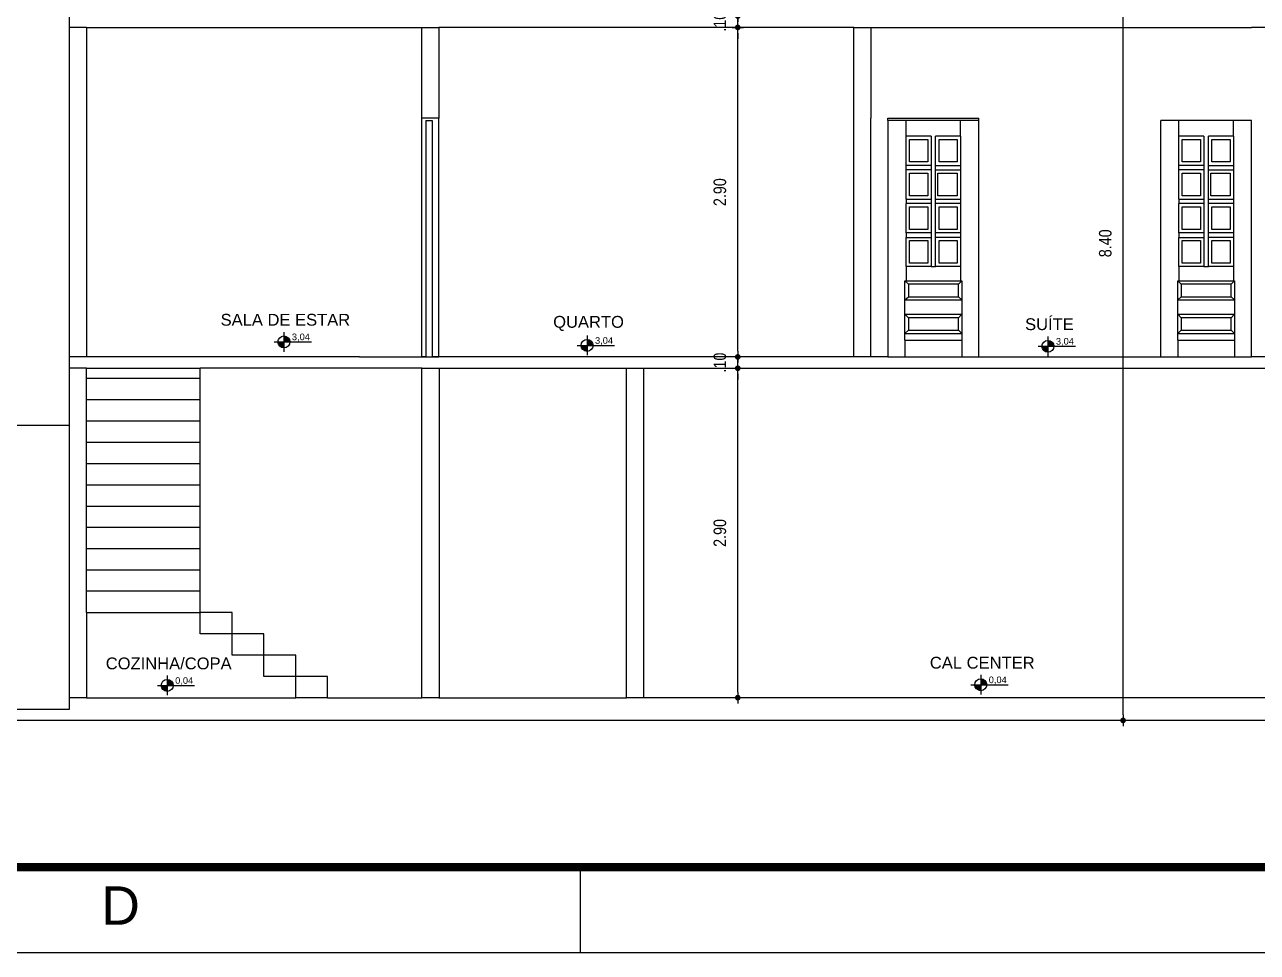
# Model space of a CAD drawing. Header units: millimetres. Extents: x 3212 to 6878, y 1640 to 3386.
# Drawn here: x 3304.66 to 3315.5, y 1640.21 to 1648.38 of the extents above; entities that cross this region are included whole.
import ezdxf
from ezdxf.enums import TextEntityAlignment as Align

# ---------------------------------------------------------------- set-up
doc = ezdxf.new("R2010")
doc.units = ezdxf.units.MM
doc.header["$LTSCALE"] = 0.8
for name, color, linetype in [('A-PEN-B', 5, 'Continuous'), ('A-PEN-C', 4, 'Continuous'), ('A-PEN-W', 7, 'Continuous'), ('A-PEN-Y', 2, 'Continuous'), ('COTA', 2, 'Continuous'), ('NIVEIS', 1, 'Continuous'), ('SectionCutEdges', 7, 'Continuous')]:
    doc.layers.add(name, color=color, linetype=linetype)
doc.layers.add('COTAS', color=53, linetype='Continuous', lineweight=9)
doc.styles.add('ARIAL', font='arial.ttf', dxfattribs={"height": 2})
doc.styles.add('CARIMBO_DADOS', font='arial.ttf', dxfattribs={"height": 0.1})
doc.styles.add('F2', font='ARIALN.TTF')
doc.styles.add('T20', font='PORT2', dxfattribs={"height": 0.2})
doc.styles.add('TEXT', font='arial.ttf')
doc.dimstyles.new('ARQUITETURA', dxfattribs={"dimtxt": 0.11, "dimasz": 0.05, "dimexe": 0.1, "dimexo": 0, "dimgap": 0.1, "dimtad": 1, "dimzin": 5, "dimdsep": 46, "dimtxsty": 'F2', "dimblk": 'COTA', "dimcen": 0, "dimse1": 1, "dimse2": 1, "dimadec": 0, "dimazin": 0, "dimtfac": 2, "dimtix": 1, "dimtmove": 2, "dimatfit": 3, "dimldrblk": 'COTA', "dimfxl": 0, "dimtolj": 1, "dimtzin": 5, "dimarcsym": 0})

# ---------------------------------------------------------------- blocks, each defined once
blk = doc.blocks.new('PRANCHA')
at = {"color": 1}
blk.add_line((30.6, 1), (30.6, 0), dxfattribs=at)
blk.add_lwpolyline([(0, 0), (84.1, 0), (84.1, 59.4), (0, 59.4)], close=True, dxfattribs=at)
at = {"color": 4, "const_width": 0.1}
blk.add_lwpolyline([(2.5, 58.4), (83.1, 58.4), (83.1, 1), (2.5, 1)], close=True, dxfattribs=at)
at = {"color": 50, "linetype": 'Continuous', "style": 'ARIAL'}
blk.add_text('D', height=0.45, dxfattribs=at).set_placement((25.21, 0.55), align=Align.MIDDLE)
blk = doc.blocks.new('cotas')
at = {"layer": 'A-PEN-Y'}
h = blk.add_hatch(color=256, dxfattribs=at)
h.paths.add_polyline_path([(0.135, 0, 0.414214), (0, 0.135), (0, 0)])
h.paths.add_polyline_path([(0, 0), (-0.135, 0, 0.414214), (0, -0.135)])
at = {"layer": 'A-PEN-W'}
for p, q in [((-0.223, 0), (0.621, 0)), ((0, 0.223), (0, -0.223))]:
    blk.add_line(p, q, dxfattribs=at)
blk.add_circle((0, 0), 0.135, dxfattribs=at)
at = {"layer": 'A-PEN-W', "style": 'T20'}
blk.add_attdef('COTA', (0.167, 0.038), '', height=0.15, dxfattribs=at)
blk = doc.blocks.new('COTA')
at = {"layer": 'COTA'}
for p, q in [((-1, 0), (1, 0)), ((0, 1), (0, -1))]:
    blk.add_line(p, q, dxfattribs=at)
at = {"layer": 'COTA', "const_width": 0.5}
blk.add_lwpolyline([(-0.25, 0, 1), (0.25, 0, 1)], format="xyb", close=True, dxfattribs=at)
blk = doc.blocks.new('*D215')
at = {"layer": 'COTAS', "color": 0, "lineweight": -2, "transparency": 16777216}
blk.add_line((3310.933, 1642.502), (3310.933, 1645.302), dxfattribs=at)
at = {"layer": 'Defpoints', "color": 0, "transparency": 16777216}
for p in [(3310.609, 1645.352), (3310.933, 1645.352), (3310.406, 1642.452)]:
    blk.add_point(p, dxfattribs=at)
at = {"layer": 'COTAS', "color": 0, "lineweight": -2, "transparency": 16777216, "xscale": 0.05, "yscale": 0.05, "zscale": 0.05}
for p, rotation in [((3310.933, 1645.352), 90), ((3310.933, 1642.452), 270)]:
    blk.add_blockref('COTA', p, dxfattribs=dict(at, rotation=rotation))
at = {"layer": 'COTAS', "color": 0, "transparency": 16777216, "insert": (3310.776, 1643.902), "char_height": 0.11, "attachment_point": 5, "rotation": 90, "style": 'F2'}
blk.add_mtext('\\A1;2.90', dxfattribs=at)
blk = doc.blocks.new('*D216')
at = {"layer": 'COTAS', "color": 0, "lineweight": -2, "transparency": 16777216}
for p, q in [((3310.933, 1645.502), (3310.933, 1645.552)), ((3310.933, 1645.352), (3310.933, 1645.452)), ((3310.933, 1645.302), (3310.933, 1645.252))]:
    blk.add_line(p, q, dxfattribs=at)
at = {"layer": 'Defpoints', "color": 0, "transparency": 16777216}
for p in [(3310.933, 1645.452), (3311.199, 1645.452), (3310.609, 1645.352)]:
    blk.add_point(p, dxfattribs=at)
at = {"layer": 'COTAS', "color": 0, "lineweight": -2, "transparency": 16777216, "xscale": 0.05, "yscale": 0.05, "zscale": 0.05}
for p, rotation in [((3310.933, 1645.452), 270), ((3310.933, 1645.352), 90)]:
    blk.add_blockref('COTA', p, dxfattribs=dict(at, rotation=rotation))
at = {"layer": 'COTAS', "color": 0, "transparency": 16777216, "insert": (3310.776, 1645.402), "char_height": 0.11, "attachment_point": 5, "rotation": 90, "style": 'F2'}
blk.add_mtext('\\A1;.10', dxfattribs=at)
blk = doc.blocks.new('*D217')
at = {"layer": 'COTAS', "color": 0, "lineweight": -2, "transparency": 16777216}
blk.add_line((3310.933, 1645.502), (3310.933, 1648.302), dxfattribs=at)
at = {"layer": 'Defpoints', "color": 0, "transparency": 16777216}
for p in [(3310.933, 1648.352), (3311.085, 1648.352), (3311.199, 1645.452)]:
    blk.add_point(p, dxfattribs=at)
at = {"layer": 'COTAS', "color": 0, "lineweight": -2, "transparency": 16777216, "xscale": 0.05, "yscale": 0.05, "zscale": 0.05}
for p, rotation in [((3310.933, 1648.352), 90), ((3310.933, 1645.452), 270)]:
    blk.add_blockref('COTA', p, dxfattribs=dict(at, rotation=rotation))
at = {"layer": 'COTAS', "color": 0, "transparency": 16777216, "insert": (3310.776, 1646.902), "char_height": 0.11, "attachment_point": 5, "rotation": 90, "style": 'F2'}
blk.add_mtext('\\A1;2.90', dxfattribs=at)
blk = doc.blocks.new('*D218')
at = {"layer": 'COTAS', "color": 0, "lineweight": -2, "transparency": 16777216}
for p, q in [((3310.933, 1648.502), (3310.933, 1648.552)), ((3310.933, 1648.352), (3310.933, 1648.452)), ((3310.933, 1648.302), (3310.933, 1648.252))]:
    blk.add_line(p, q, dxfattribs=at)
at = {"layer": 'Defpoints', "color": 0, "transparency": 16777216}
for p in [(3310.933, 1648.452), (3311.095, 1648.452), (3311.085, 1648.352)]:
    blk.add_point(p, dxfattribs=at)
at = {"layer": 'COTAS', "color": 0, "lineweight": -2, "transparency": 16777216, "xscale": 0.05, "yscale": 0.05, "zscale": 0.05}
for p, rotation in [((3310.933, 1648.452), 270), ((3310.933, 1648.352), 90)]:
    blk.add_blockref('COTA', p, dxfattribs=dict(at, rotation=rotation))
at = {"layer": 'COTAS', "color": 0, "transparency": 16777216, "insert": (3310.776, 1648.402), "char_height": 0.11, "attachment_point": 5, "rotation": 90, "style": 'F2'}
blk.add_mtext('\\A1;.10', dxfattribs=at)
blk = doc.blocks.new('*D221')
at = {"layer": 'COTAS', "color": 0, "lineweight": -2, "transparency": 16777216}
blk.add_line((3314.323, 1642.302), (3314.323, 1650.602), dxfattribs=at)
at = {"layer": 'Defpoints', "color": 0, "transparency": 16777216}
for p in [(3313.653, 1650.652), (3314.323, 1650.652), (3313.653, 1642.252)]:
    blk.add_point(p, dxfattribs=at)
at = {"layer": 'COTAS', "color": 0, "lineweight": -2, "transparency": 16777216, "xscale": 0.05, "yscale": 0.05, "zscale": 0.05}
for p, rotation in [((3314.323, 1650.652), 90), ((3314.323, 1642.252), 270)]:
    blk.add_blockref('COTA', p, dxfattribs=dict(at, rotation=rotation))
at = {"layer": 'COTAS', "color": 0, "transparency": 16777216, "insert": (3314.167, 1646.452), "char_height": 0.11, "attachment_point": 5, "rotation": 90, "style": 'F2'}
blk.add_mtext('\\A1;8.40', dxfattribs=at)

msp = doc.modelspace()

# ---------------------------------------------------------------- linework, layer by layer
for p, q in [((3308.304, 1642.452), (3308.305, 1642.452)), ((3308.304, 1642.452), (3308.305, 1642.452)), ((3308.305, 1642.452), (3308.304, 1642.452))]:
    msp.add_line(p, q)
at = {"layer": 'A-PEN-B', "ltscale": 0.05}
for p, q in [((3305.054, 1648.352), (3305.054, 1648.452)), ((3305.054, 1645.452), (3305.054, 1648.352)), ((3305.204, 1648.352), (3305.054, 1648.352)), ((3305.204, 1648.352), (3305.204, 1645.452)), ((3305.204, 1648.352), (3308.154, 1648.352)), ((3308.154, 1648.352), (3308.304, 1648.352)), ((3308.154, 1647.552), (3308.154, 1648.352)), ((3311.954, 1648.352), (3308.304, 1648.352)), ((3308.304, 1648.352), (3308.304, 1647.552)), ((3311.954, 1648.352), (3312.104, 1648.352)), ((3311.954, 1647.552), (3311.954, 1648.352)), ((3312.104, 1648.352), (3312.104, 1647.552)), ((3312.104, 1648.352), (3314.654, 1648.352)), ((3314.654, 1648.352), (3315.454, 1648.352)), ((3315.604, 1648.352), (3315.454, 1648.352)), ((3311.954, 1645.452), (3311.954, 1647.552)), ((3312.104, 1645.452), (3312.104, 1647.552)), ((3305.204, 1645.452), (3305.054, 1645.452)), ((3305.054, 1645.352), (3305.054, 1645.452)), ((3306.204, 1645.452), (3305.204, 1645.452)), ((3307.604, 1645.452), (3306.204, 1645.452)), ((3307.604, 1645.452), (3308.154, 1645.452)), ((3308.189, 1645.452), (3308.154, 1645.452)), ((3308.154, 1645.452), (3308.304, 1645.452)), ((3308.189, 1645.452), (3308.244, 1645.452)), ((3308.304, 1645.452), (3308.244, 1645.452)), ((3311.954, 1645.452), (3308.304, 1645.452)), ((3312.104, 1645.452), (3311.954, 1645.452)), ((3312.254, 1645.452), (3312.104, 1645.452)), ((3312.254, 1645.452), (3312.404, 1645.452)), ((3312.404, 1645.452), (3312.904, 1645.452)), ((3312.904, 1645.452), (3313.054, 1645.452)), ((3313.054, 1645.452), (3314.304, 1645.452)), ((3314.304, 1645.452), (3314.654, 1645.452)), ((3315.604, 1645.452), (3315.454, 1645.452)), ((3305.204, 1645.352), (3305.054, 1645.352)), ((3305.054, 1644.852), (3305.054, 1645.352)), ((3305.204, 1643.202), (3305.204, 1645.352)), ((3305.204, 1645.352), (3306.204, 1645.352)), ((3307.604, 1645.352), (3306.204, 1645.352)), ((3308.154, 1645.352), (3307.604, 1645.352)), ((3308.154, 1645.352), (3308.305, 1645.352)), ((3308.154, 1642.452), (3308.154, 1645.352)), ((3308.305, 1645.352), (3308.305, 1642.452)), ((3308.305, 1645.352), (3309.954, 1645.352)), ((3309.954, 1645.352), (3310.104, 1645.352)), ((3309.954, 1642.452), (3309.954, 1645.352)), ((3310.104, 1645.352), (3310.104, 1642.452)), ((3310.104, 1645.352), (3315.604, 1645.352)), ((3305.054, 1642.452), (3305.054, 1644.852)), ((3305.204, 1643.202), (3305.204, 1642.452)), ((3305.204, 1642.452), (3305.054, 1642.452)), ((3305.054, 1642.352), (3305.054, 1642.452)), ((3305.204, 1642.452), (3307.044, 1642.452)), ((3307.324, 1642.452), (3308.154, 1642.452)), ((3308.305, 1642.452), (3308.154, 1642.452)), ((3308.305, 1642.452), (3309.954, 1642.452)), ((3310.104, 1642.452), (3309.954, 1642.452)), ((3315.604, 1642.452), (3310.104, 1642.452)), ((3323.404, 1642.252), (3290.905, 1642.252)), ((3291.055, 1642.352), (3305.054, 1642.352))]:
    msp.add_line(p, q, dxfattribs=at)
at = {"layer": 'A-PEN-C', "ltscale": 0.05}
for p, q in [((3306.204, 1645.264), (3306.204, 1645.352)), ((3305.204, 1645.264), (3306.204, 1645.264)), ((3306.204, 1645.077), (3306.204, 1645.264)), ((3305.204, 1645.077), (3306.204, 1645.077)), ((3306.204, 1644.889), (3306.204, 1645.077)), ((3305.204, 1644.889), (3306.204, 1644.889)), ((3306.204, 1644.702), (3306.204, 1644.889)), ((3305.204, 1644.702), (3306.204, 1644.702)), ((3306.204, 1644.514), (3306.204, 1644.702)), ((3305.204, 1644.514), (3306.204, 1644.514)), ((3306.204, 1644.327), (3306.204, 1644.514)), ((3305.204, 1644.327), (3306.204, 1644.327)), ((3306.204, 1644.139), (3306.204, 1644.327)), ((3305.204, 1644.139), (3306.204, 1644.139)), ((3306.204, 1643.952), (3306.204, 1644.139)), ((3305.204, 1643.952), (3306.204, 1643.952)), ((3306.204, 1643.764), (3306.204, 1643.952)), ((3305.204, 1643.764), (3306.204, 1643.764)), ((3306.204, 1643.577), (3306.204, 1643.764)), ((3305.204, 1643.577), (3306.204, 1643.577)), ((3306.204, 1643.389), (3306.204, 1643.577)), ((3306.204, 1643.389), (3305.204, 1643.389)), ((3306.204, 1643.202), (3306.204, 1643.389)), ((3305.204, 1643.202), (3306.204, 1643.202))]:
    msp.add_line(p, q, dxfattribs=at)
at = {"layer": 'A-PEN-Y', "ltscale": 0.05}
for p, q in [((3308.154, 1645.452), (3308.154, 1647.552)), ((3308.304, 1647.552), (3308.154, 1647.552)), ((3308.189, 1647.532), (3308.189, 1645.452)), ((3308.189, 1647.532), (3308.244, 1647.532)), ((3308.244, 1647.532), (3308.244, 1645.452)), ((3308.304, 1645.452), (3308.304, 1647.552)), ((3312.254, 1647.532), (3312.254, 1647.552)), ((3312.254, 1647.552), (3313.054, 1647.552)), ((3312.254, 1647.532), (3312.254, 1645.452)), ((3312.414, 1647.532), (3312.254, 1647.532)), ((3312.894, 1647.532), (3312.414, 1647.532)), ((3312.414, 1647.396), (3312.414, 1647.532)), ((3312.894, 1647.396), (3312.894, 1647.532)), ((3313.054, 1647.532), (3312.894, 1647.532)), ((3313.054, 1647.532), (3313.054, 1647.552)), ((3313.054, 1645.452), (3313.054, 1647.532)), ((3314.654, 1645.452), (3314.654, 1647.532)), ((3314.814, 1647.532), (3314.654, 1647.532)), ((3315.294, 1647.532), (3314.814, 1647.532)), ((3314.814, 1647.396), (3314.814, 1647.532)), ((3315.294, 1647.396), (3315.294, 1647.532)), ((3315.454, 1647.532), (3315.294, 1647.532)), ((3315.454, 1645.452), (3315.454, 1647.532)), ((3312.634, 1647.396), (3312.414, 1647.396)), ((3312.414, 1647.138), (3312.414, 1647.396)), ((3312.444, 1647.168), (3312.444, 1647.366)), ((3312.444, 1647.366), (3312.604, 1647.366)), ((3312.604, 1647.366), (3312.604, 1647.168)), ((3312.634, 1647.396), (3312.634, 1647.138)), ((3312.674, 1647.138), (3312.674, 1647.396)), ((3312.894, 1647.396), (3312.674, 1647.396)), ((3312.704, 1647.366), (3312.864, 1647.366)), ((3312.704, 1647.168), (3312.704, 1647.366)), ((3312.864, 1647.366), (3312.864, 1647.168)), ((3312.894, 1647.396), (3312.894, 1647.138)), ((3315.034, 1647.396), (3314.814, 1647.396)), ((3314.814, 1647.138), (3314.814, 1647.396)), ((3314.844, 1647.168), (3314.844, 1647.366)), ((3314.844, 1647.366), (3315.004, 1647.366)), ((3315.004, 1647.366), (3315.004, 1647.168)), ((3315.034, 1647.396), (3315.034, 1647.138)), ((3315.074, 1647.138), (3315.074, 1647.396)), ((3315.294, 1647.396), (3315.074, 1647.396)), ((3315.104, 1647.366), (3315.264, 1647.366)), ((3315.104, 1647.168), (3315.104, 1647.366)), ((3315.264, 1647.366), (3315.264, 1647.168)), ((3315.294, 1647.396), (3315.294, 1647.138)), ((3312.414, 1647.099), (3312.414, 1647.138)), ((3312.634, 1647.138), (3312.414, 1647.138)), ((3312.604, 1647.168), (3312.444, 1647.168)), ((3312.634, 1647.138), (3312.634, 1647.099)), ((3312.674, 1647.099), (3312.674, 1647.138)), ((3312.674, 1647.138), (3312.894, 1647.138)), ((3312.864, 1647.168), (3312.704, 1647.168)), ((3312.894, 1647.138), (3312.894, 1647.099)), ((3314.814, 1647.099), (3314.814, 1647.138)), ((3315.034, 1647.138), (3314.814, 1647.138)), ((3315.004, 1647.168), (3314.844, 1647.168)), ((3315.034, 1647.138), (3315.034, 1647.099)), ((3315.074, 1647.099), (3315.074, 1647.138)), ((3315.074, 1647.138), (3315.294, 1647.138)), ((3315.264, 1647.168), (3315.104, 1647.168)), ((3315.294, 1647.138), (3315.294, 1647.099)), ((3312.414, 1646.841), (3312.414, 1647.099)), ((3312.634, 1647.099), (3312.414, 1647.099)), ((3312.444, 1646.871), (3312.444, 1647.069)), ((3312.444, 1647.069), (3312.604, 1647.069)), ((3312.604, 1647.069), (3312.604, 1646.871)), ((3312.634, 1647.099), (3312.634, 1646.841)), ((3312.674, 1646.841), (3312.674, 1647.099)), ((3312.674, 1647.099), (3312.894, 1647.099)), ((3312.694, 1647.069), (3312.864, 1647.069)), ((3312.694, 1646.871), (3312.694, 1647.069)), ((3312.864, 1647.069), (3312.864, 1646.871)), ((3312.894, 1647.099), (3312.894, 1646.841)), ((3314.814, 1646.841), (3314.814, 1647.099)), ((3315.034, 1647.099), (3314.814, 1647.099)), ((3314.844, 1646.871), (3314.844, 1647.069)), ((3314.844, 1647.069), (3315.004, 1647.069)), ((3315.004, 1647.069), (3315.004, 1646.871)), ((3315.034, 1647.099), (3315.034, 1646.841)), ((3315.074, 1646.841), (3315.074, 1647.099)), ((3315.074, 1647.099), (3315.294, 1647.099)), ((3315.094, 1647.069), (3315.264, 1647.069)), ((3315.094, 1646.871), (3315.094, 1647.069)), ((3315.264, 1647.069), (3315.264, 1646.871)), ((3315.294, 1647.099), (3315.294, 1646.841)), ((3312.414, 1646.841), (3312.634, 1646.841)), ((3312.414, 1646.841), (3312.414, 1646.802)), ((3312.604, 1646.871), (3312.444, 1646.871)), ((3312.634, 1646.841), (3312.634, 1646.802)), ((3312.674, 1646.841), (3312.894, 1646.841)), ((3312.674, 1646.802), (3312.674, 1646.841)), ((3312.864, 1646.871), (3312.694, 1646.871)), ((3312.894, 1646.841), (3312.894, 1646.802)), ((3314.814, 1646.841), (3315.034, 1646.841)), ((3314.814, 1646.841), (3314.814, 1646.802)), ((3315.004, 1646.871), (3314.844, 1646.871)), ((3315.034, 1646.841), (3315.034, 1646.802)), ((3315.074, 1646.841), (3315.294, 1646.841)), ((3315.074, 1646.802), (3315.074, 1646.841)), ((3315.264, 1646.871), (3315.094, 1646.871)), ((3315.294, 1646.841), (3315.294, 1646.802)), ((3312.634, 1646.802), (3312.414, 1646.802)), ((3312.414, 1646.544), (3312.414, 1646.802)), ((3312.444, 1646.772), (3312.604, 1646.772)), ((3312.444, 1646.574), (3312.444, 1646.772)), ((3312.604, 1646.772), (3312.604, 1646.574)), ((3312.634, 1646.802), (3312.634, 1646.544)), ((3312.894, 1646.802), (3312.674, 1646.802)), ((3312.674, 1646.544), (3312.674, 1646.802)), ((3312.704, 1646.772), (3312.864, 1646.772)), ((3312.704, 1646.574), (3312.704, 1646.772)), ((3312.864, 1646.772), (3312.864, 1646.574)), ((3312.894, 1646.802), (3312.894, 1646.544)), ((3315.034, 1646.802), (3314.814, 1646.802)), ((3314.814, 1646.544), (3314.814, 1646.802)), ((3314.844, 1646.772), (3315.004, 1646.772)), ((3314.844, 1646.574), (3314.844, 1646.772)), ((3315.004, 1646.772), (3315.004, 1646.574)), ((3315.034, 1646.802), (3315.034, 1646.544)), ((3315.294, 1646.802), (3315.074, 1646.802)), ((3315.074, 1646.544), (3315.074, 1646.802)), ((3315.104, 1646.772), (3315.264, 1646.772)), ((3315.104, 1646.574), (3315.104, 1646.772)), ((3315.264, 1646.772), (3315.264, 1646.574)), ((3315.294, 1646.802), (3315.294, 1646.544)), ((3312.414, 1646.544), (3312.414, 1646.504)), ((3312.634, 1646.544), (3312.414, 1646.544)), ((3312.414, 1646.504), (3312.634, 1646.504)), ((3312.414, 1646.247), (3312.414, 1646.504)), ((3312.604, 1646.574), (3312.444, 1646.574)), ((3312.634, 1646.544), (3312.634, 1646.504)), ((3312.634, 1646.504), (3312.634, 1646.247)), ((3312.894, 1646.544), (3312.674, 1646.544)), ((3312.674, 1646.504), (3312.674, 1646.544)), ((3312.894, 1646.504), (3312.674, 1646.504)), ((3312.674, 1646.247), (3312.674, 1646.504)), ((3312.864, 1646.574), (3312.704, 1646.574)), ((3312.894, 1646.544), (3312.894, 1646.504)), ((3312.894, 1646.504), (3312.894, 1646.247)), ((3314.814, 1646.544), (3314.814, 1646.504)), ((3315.034, 1646.544), (3314.814, 1646.544)), ((3314.814, 1646.504), (3315.034, 1646.504)), ((3314.814, 1646.247), (3314.814, 1646.504)), ((3315.004, 1646.574), (3314.844, 1646.574)), ((3315.034, 1646.544), (3315.034, 1646.504)), ((3315.034, 1646.504), (3315.034, 1646.247)), ((3315.294, 1646.544), (3315.074, 1646.544)), ((3315.074, 1646.504), (3315.074, 1646.544)), ((3315.294, 1646.504), (3315.074, 1646.504)), ((3315.074, 1646.247), (3315.074, 1646.504)), ((3315.264, 1646.574), (3315.104, 1646.574)), ((3315.294, 1646.544), (3315.294, 1646.504)), ((3315.294, 1646.504), (3315.294, 1646.247)), ((3312.444, 1646.277), (3312.444, 1646.475)), ((3312.444, 1646.475), (3312.604, 1646.475)), ((3312.604, 1646.475), (3312.604, 1646.277)), ((3312.704, 1646.277), (3312.704, 1646.475)), ((3312.704, 1646.475), (3312.864, 1646.475)), ((3312.864, 1646.475), (3312.864, 1646.277)), ((3314.844, 1646.277), (3314.844, 1646.475)), ((3314.844, 1646.475), (3315.004, 1646.475)), ((3315.004, 1646.475), (3315.004, 1646.277)), ((3315.104, 1646.277), (3315.104, 1646.475)), ((3315.104, 1646.475), (3315.264, 1646.475)), ((3315.264, 1646.475), (3315.264, 1646.277)), ((3312.604, 1646.277), (3312.444, 1646.277)), ((3312.864, 1646.277), (3312.704, 1646.277)), ((3315.004, 1646.277), (3314.844, 1646.277)), ((3315.264, 1646.277), (3315.104, 1646.277)), ((3312.634, 1646.247), (3312.414, 1646.247)), ((3312.414, 1646.247), (3312.414, 1646.121)), ((3312.634, 1646.247), (3312.674, 1646.247)), ((3312.894, 1646.247), (3312.674, 1646.247)), ((3312.894, 1646.247), (3312.894, 1646.121)), ((3315.034, 1646.247), (3314.814, 1646.247)), ((3314.814, 1646.247), (3314.814, 1646.121)), ((3315.034, 1646.247), (3315.074, 1646.247)), ((3315.294, 1646.247), (3315.074, 1646.247)), ((3315.294, 1646.247), (3315.294, 1646.121)), ((3312.404, 1646.121), (3312.434, 1646.091)), ((3312.404, 1645.953), (3312.404, 1646.121)), ((3312.404, 1646.121), (3312.414, 1646.121)), ((3312.414, 1646.121), (3312.894, 1646.121)), ((3312.434, 1646.091), (3312.434, 1645.982)), ((3312.874, 1646.091), (3312.434, 1646.091)), ((3312.904, 1646.121), (3312.874, 1646.091)), ((3312.874, 1645.982), (3312.874, 1646.091)), ((3312.894, 1646.121), (3312.904, 1646.121)), ((3312.904, 1646.121), (3312.904, 1645.953)), ((3314.804, 1646.121), (3314.834, 1646.091)), ((3314.804, 1645.953), (3314.804, 1646.121)), ((3314.804, 1646.121), (3314.814, 1646.121)), ((3314.814, 1646.121), (3315.294, 1646.121)), ((3314.834, 1646.091), (3314.834, 1645.982)), ((3315.274, 1646.091), (3314.834, 1646.091)), ((3315.304, 1646.121), (3315.274, 1646.091)), ((3315.274, 1645.982), (3315.274, 1646.091)), ((3315.294, 1646.121), (3315.304, 1646.121)), ((3315.304, 1646.121), (3315.304, 1645.953)), ((3312.404, 1645.953), (3312.434, 1645.982)), ((3312.404, 1645.827), (3312.404, 1645.953)), ((3312.404, 1645.953), (3312.904, 1645.953)), ((3312.434, 1645.982), (3312.874, 1645.982)), ((3312.904, 1645.953), (3312.874, 1645.982)), ((3312.904, 1645.953), (3312.904, 1645.827)), ((3314.804, 1645.953), (3314.834, 1645.982)), ((3314.804, 1645.827), (3314.804, 1645.953)), ((3314.804, 1645.953), (3315.304, 1645.953)), ((3314.834, 1645.982), (3315.274, 1645.982)), ((3315.304, 1645.953), (3315.274, 1645.982)), ((3315.304, 1645.953), (3315.304, 1645.827)), ((3312.404, 1645.659), (3312.404, 1645.827)), ((3312.404, 1645.827), (3312.904, 1645.827)), ((3312.404, 1645.827), (3312.434, 1645.797)), ((3312.904, 1645.827), (3312.874, 1645.797)), ((3312.904, 1645.827), (3312.904, 1645.659)), ((3314.804, 1645.659), (3314.804, 1645.827)), ((3314.804, 1645.827), (3315.304, 1645.827)), ((3314.804, 1645.827), (3314.834, 1645.797)), ((3315.304, 1645.827), (3315.274, 1645.797)), ((3315.304, 1645.827), (3315.304, 1645.659)), ((3312.874, 1645.797), (3312.434, 1645.797)), ((3312.434, 1645.797), (3312.434, 1645.688)), ((3312.874, 1645.688), (3312.874, 1645.797)), ((3315.274, 1645.797), (3314.834, 1645.797)), ((3314.834, 1645.797), (3314.834, 1645.688)), ((3315.274, 1645.688), (3315.274, 1645.797)), ((3312.404, 1645.659), (3312.434, 1645.688)), ((3312.404, 1645.6), (3312.404, 1645.659)), ((3312.404, 1645.659), (3312.904, 1645.659)), ((3312.434, 1645.688), (3312.874, 1645.688)), ((3312.904, 1645.659), (3312.874, 1645.688)), ((3312.904, 1645.659), (3312.904, 1645.6)), ((3314.804, 1645.659), (3314.834, 1645.688)), ((3314.804, 1645.6), (3314.804, 1645.659)), ((3314.804, 1645.659), (3315.304, 1645.659)), ((3314.834, 1645.688), (3315.274, 1645.688)), ((3315.304, 1645.659), (3315.274, 1645.688)), ((3315.304, 1645.659), (3315.304, 1645.6)), ((3312.404, 1645.6), (3312.404, 1645.452)), ((3312.404, 1645.6), (3312.904, 1645.6)), ((3312.904, 1645.6), (3312.904, 1645.452)), ((3314.804, 1645.6), (3314.804, 1645.452)), ((3314.804, 1645.6), (3315.304, 1645.6)), ((3315.304, 1645.6), (3315.304, 1645.452)), ((3314.654, 1645.452), (3314.804, 1645.452)), ((3314.804, 1645.452), (3315.304, 1645.452)), ((3315.304, 1645.452), (3315.454, 1645.452)), ((3291.055, 1644.852), (3305.054, 1644.852)), ((3306.484, 1643.202), (3306.204, 1643.202)), ((3306.204, 1643.014), (3306.204, 1643.202)), ((3306.484, 1643.014), (3306.484, 1643.202)), ((3306.484, 1643.014), (3306.204, 1643.014)), ((3306.764, 1643.014), (3306.484, 1643.014)), ((3306.484, 1642.827), (3306.484, 1643.014)), ((3306.764, 1642.827), (3306.764, 1643.014)), ((3306.764, 1642.827), (3306.484, 1642.827)), ((3307.044, 1642.827), (3306.764, 1642.827)), ((3306.764, 1642.639), (3306.764, 1642.827)), ((3307.044, 1642.639), (3307.044, 1642.827)), ((3307.044, 1642.639), (3306.764, 1642.639)), ((3307.324, 1642.639), (3307.044, 1642.639)), ((3307.044, 1642.452), (3307.044, 1642.639)), ((3307.324, 1642.452), (3307.324, 1642.639)), ((3307.324, 1642.452), (3307.044, 1642.452))]:
    msp.add_line(p, q, dxfattribs=at)
at = {"layer": 'SectionCutEdges'}
msp.add_line((3305.204, 1643.202), (3305.204, 1643.389), dxfattribs=at)

# ---------------------------------------------------------------- block references
at = {"xscale": 0.75, "yscale": 0.75, "zscale": 0.75}
msp.add_blockref('PRANCHA', (3286.595, 1640.21), dxfattribs=at)
at = {"layer": 'NIVEIS', "color": 1}
ref = msp.add_blockref('cotas', (3306.94, 1645.584), dxfattribs=dict(at, xscale=0.3888717778383832, yscale=0.3888717778396463, zscale=0.3888717778396463))
ref.add_attrib('COTA', '3,04', (3307.01, 1645.599), dxfattribs={"color": 1, "height": 0.0583, "style": 'TEXT'})
ref = msp.add_blockref('cotas', (3309.607, 1645.553), dxfattribs=dict(at, xscale=0.3888717778383832, yscale=0.3888717778396463, zscale=0.3888717778396463))
ref.add_attrib('COTA', '3,04', (3309.677, 1645.567), dxfattribs={"color": 1, "height": 0.0583, "style": 'TEXT'})
ref = msp.add_blockref('cotas', (3313.662, 1645.545), dxfattribs=dict(at, xscale=0.3888717778383832, yscale=0.3888717778396463, zscale=0.3888717778396463))
ref.add_attrib('COTA', '3,04', (3313.732, 1645.56), dxfattribs={"color": 1, "height": 0.0583, "style": 'TEXT'})
ref = msp.add_blockref('cotas', (3305.913, 1642.56), dxfattribs=dict(at, xscale=0.3888717778383832, yscale=0.3888717778396463, zscale=0.3888717778396463))
ref.add_attrib('COTA', '0,04', (3305.983, 1642.574), dxfattribs={"color": 1, "height": 0.0583, "style": 'TEXT'})
ref = msp.add_blockref('cotas', (3313.071, 1642.566), dxfattribs=dict(at, xscale=0.3888717778383832, yscale=0.3888717778396463, zscale=0.3888717778396463))
ref.add_attrib('COTA', '0,04', (3313.141, 1642.58), dxfattribs={"color": 1, "height": 0.0583, "style": 'TEXT'})

# ---------------------------------------------------------------- texts
at = {"color": 230, "attachment_point": 5, "style": 'CARIMBO_DADOS'}
for s, insert, char_height in [('SALA DE ESTAR', (3306.953, 1645.778), 0.10416), ('QUARTO', (3309.62, 1645.746), 0.1042), ('SUÍTE', (3313.675, 1645.739), 0.1042), ('COZINHA/COPA', (3305.926, 1642.753), 0.10416), ('CAL CENTER', (3313.084, 1642.759), 0.1042)]:
    msp.add_mtext(s, dxfattribs=dict(at, insert=insert, char_height=char_height))

# ---------------------------------------------------------------- dimensions: what is measured, and where the dimension line sits
at = {"layer": 'COTAS'}
for base, p1, p2, picture, middle in [((3314.323, 1650.652), (3313.653, 1642.252), (3313.653, 1650.652), '*D221', (3314.167, 1646.452)), ((3310.933, 1648.452), (3311.085, 1648.352), (3311.095, 1648.452), '*D218', (3310.776, 1648.402)), ((3310.933, 1648.352), (3311.199, 1645.452), (3311.085, 1648.352), '*D217', (3310.776, 1646.902)), ((3310.933, 1645.452), (3310.609, 1645.352), (3311.199, 1645.452), '*D216', (3310.776, 1645.402)), ((3310.933, 1645.352), (3310.406, 1642.452), (3310.609, 1645.352), '*D215', (3310.776, 1643.902))]:
    dim = msp.add_linear_dim(base=base, p1=p1, p2=p2, angle=90, dimstyle='ARQUITETURA', dxfattribs=at)
    dim.commit()
    dim.dimension.update_dxf_attribs({"geometry": picture, "text_midpoint": middle})

doc.saveas('drawing.dxf')
